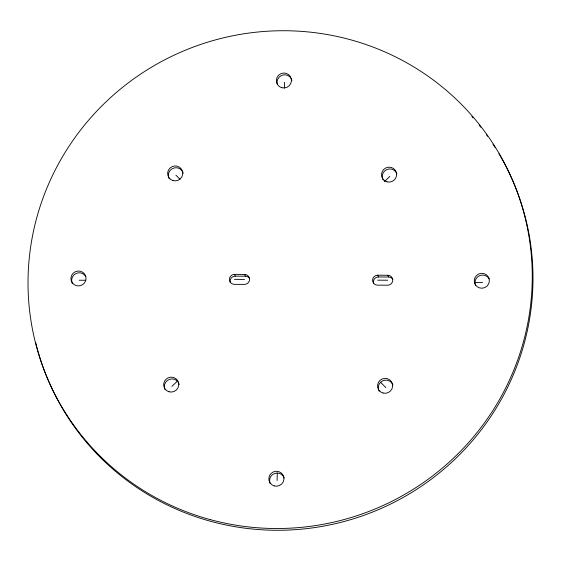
<?xml version="1.0" encoding="UTF-8"?>
<svg xmlns="http://www.w3.org/2000/svg" width="561" height="561" viewBox="0 0 561 561"><rect width="100%" height="100%" fill="white"/><g stroke="black" fill="none" stroke-linecap="round" stroke-linejoin="round"><path stroke-width="0.84" d="M277.113 480.497L277.253 473.028M284.504 88.077L284.616 82.271M171.925 386.368L177.374 381.122M384.355 181.645L389.804 176.399M234.533 274.378L244.617 274.434A5.056 4.965 -22.4 0 1 249.568 279.441A5.056 4.965 -22.4 0 1 244.428 284.392L234.351 284.336A5.056 4.965 -22.4 0 1 229.4 279.329A5.056 4.965 -22.4 0 1 234.533 274.378L235.262 276.145A5.056 4.965 -22.4 0 0 230.276 282.386M377.721 275.192L387.805 275.248A5.056 4.965 -22.4 0 1 392.749 280.255A5.056 4.965 -22.4 0 1 387.616 285.205L377.532 285.149A5.056 4.965 -22.4 0 1 372.581 280.142A5.056 4.965 -22.4 0 1 377.721 275.192L378.451 276.959A5.056 4.965 -22.4 0 0 373.458 283.2M235.262 276.145L245.346 276.201A5.056 4.965 -22.4 0 1 249.666 278.719M378.451 276.959L388.535 277.015A5.056 4.965 -22.4 0 1 392.854 279.532M234.442 279.357L244.526 279.413M377.623 280.17L387.707 280.227M79.199 280.234L85.917 280.276M474.971 282.492L482.53 282.534M175.902 175.179L179.983 179.31M380.575 382.279L385.828 387.588M387.805 275.248L388.535 277.015M244.617 274.434L245.346 276.201M489.143 278.873A7.581 7.447 -22.4 0 1 479.711 287.961A7.581 7.447 -22.4 0 1 476.555 275.451A7.581 7.447 -22.4 0 1 489.143 278.873A7.581 7.447 -22.4 0 0 479.164 275.886A7.581 7.447 -22.4 0 0 475.623 285.647M85.805 276.58A7.581 7.447 -22.4 0 1 76.373 285.668A7.581 7.447 -22.4 0 1 73.218 273.158A7.581 7.447 -22.4 0 1 85.805 276.58A7.581 7.447 -22.4 0 0 75.826 273.593A7.581 7.447 -22.4 0 0 72.285 283.354M498.939 153.721A252.787 248.228 -22.4 0 1 374.629 511.218A252.787 248.228 -22.4 0 1 35.743 342.75M471.864 116.506A252.787 248.228 -22.4 0 1 473.007 117.81M479.157 125.159A252.787 248.228 -22.4 0 1 480.784 127.207M486.562 134.864A252.787 248.228 -22.4 0 1 487.579 136.281M492.986 144.177A252.787 248.228 -22.4 0 1 495.335 147.824M270.199 483.61A7.581 7.447 -22.4 0 1 274.35 473.582A7.581 7.447 -22.4 0 1 284.273 477.986M277.274 84.164A7.581 7.447 -22.4 0 1 282.793 75.048A7.581 7.447 -22.4 0 1 291.958 80.384M379.208 391.283A7.581 7.447 -22.4 0 1 382.756 380.8A7.581 7.447 -22.4 0 1 392.981 385.077M383.184 180.095A7.581 7.447 -22.4 0 1 386.732 169.611A7.581 7.447 -22.4 0 1 396.957 173.889M169.282 178.875A7.581 7.447 -22.4 0 1 172.241 168.693A7.581 7.447 -22.4 0 1 182.521 171.484M182.816 172.066A7.581 7.447 -22.4 0 1 183.244 173.293M165.011 389.488A7.581 7.447 -22.4 0 1 169.471 379.341A7.581 7.447 -22.4 0 1 179.268 384.481M210.361 519.654A252.787 248.228 -22.4 0 0 524.844 216.581A252.787 248.228 -22.4 0 0 105.202 102.614A252.787 248.228 -22.4 0 0 210.361 519.654M274.294 485.931A7.581 7.447 -22.4 0 0 283.726 476.836A7.581 7.447 -22.4 0 0 271.138 473.414A7.581 7.447 -22.4 0 0 274.294 485.931M281.79 87.705A7.581 7.447 -22.4 0 0 291.229 78.617A7.581 7.447 -22.4 0 0 278.635 75.195A7.581 7.447 -22.4 0 0 281.79 87.705M383.002 393.023A7.581 7.447 -22.4 0 0 392.441 383.927A7.581 7.447 -22.4 0 0 379.853 380.512A7.581 7.447 -22.4 0 0 383.002 393.023M386.985 181.834A7.581 7.447 -22.4 0 0 396.417 172.739A7.581 7.447 -22.4 0 0 383.829 169.317A7.581 7.447 -22.4 0 0 386.985 181.834M173.083 180.614A7.581 7.447 -22.4 0 0 182.514 171.519A7.581 7.447 -22.4 0 0 169.927 168.104A7.581 7.447 -22.4 0 0 173.083 180.614M169.106 391.802A7.581 7.447 -22.4 0 0 178.538 382.714A7.581 7.447 -22.4 0 0 165.951 379.292A7.581 7.447 -22.4 0 0 169.106 391.802"/></g></svg>
